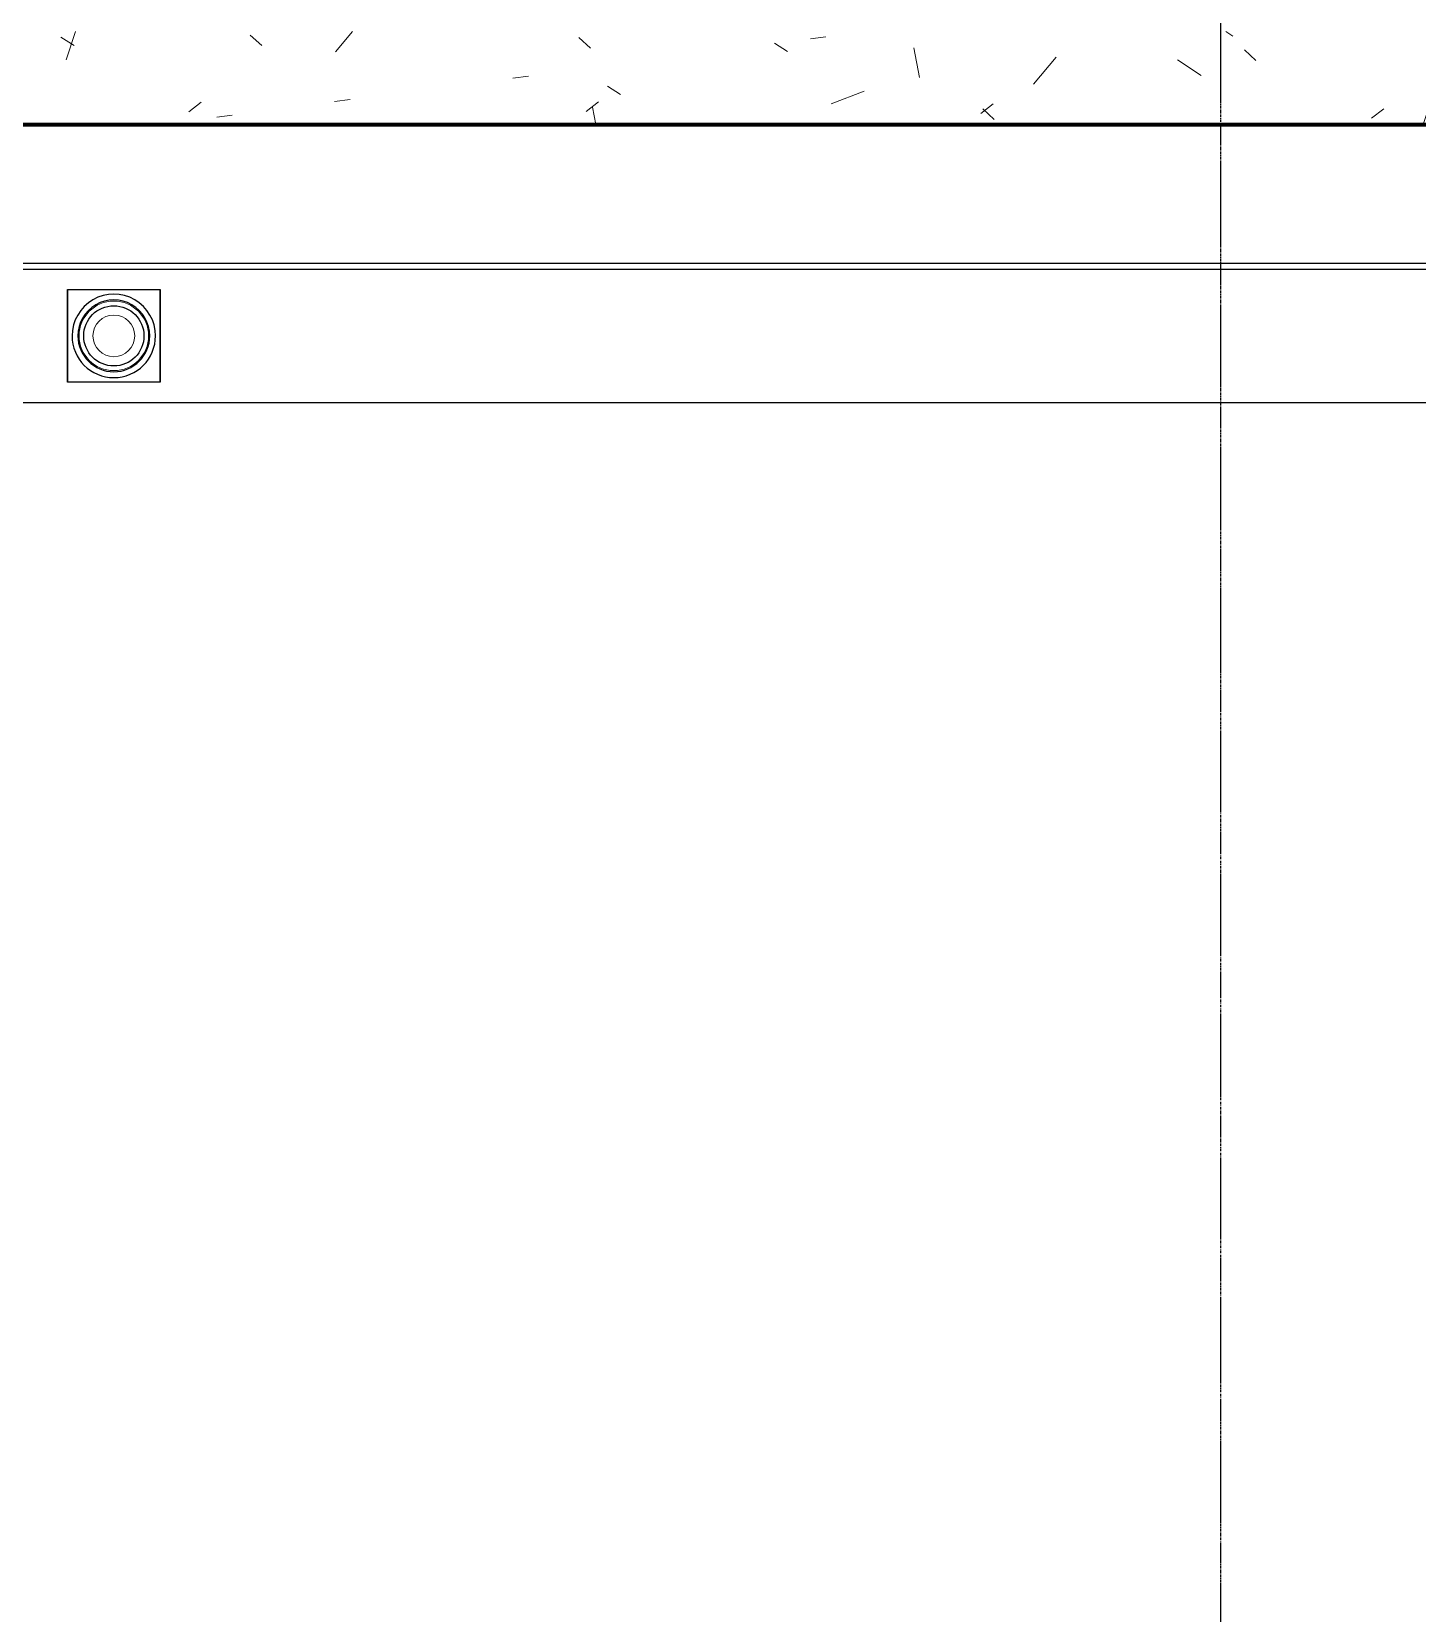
# Model space of a CAD drawing. Header units: millimetres. Extents: x -4391136 to -1798569, y -886572 to -291056.
# Drawn here: x -2309940 to -2306950, y -357959 to -354546 of the extents above; entities that cross this region are included whole.
import ezdxf
from ezdxf.enums import TextEntityAlignment as Align

# ---------------------------------------------------------------- set-up
doc = ezdxf.new("R2010")
doc.units = ezdxf.units.MM
for name, pattern in [('CENTER', [50.800000000000004, 31.75, -6.35, 6.35, -6.35]), ('TA_GL_000.70000', [1.925, 0.7, -0.175, 0.175, -0.175, 0.7]), ('Xref-C-1-PP17-AR-2214-01-B$0$DPA_Grid _ Level 100', [10, 5.5, -1.6, 1.3, -1.6])]:
    doc.linetypes.add(name, pattern=pattern)
doc.layers.add('000 - 0_HIDE_OBJ_FRAMING_DEF_DIMS', color=7, linetype='Continuous', plot=False)
for name, color, linetype in [('000 - 0_SYM_DWG_GRID-BUBBLE_MAIN_COLOR_1', 7, 'Continuous'), ('000 - 0_SYM_DWG_GRIDLINE_MAIN_COLOR_251', 7, 'Continuous'), ('000 - GRID', 7, 'CENTER'), ('_PP-Dim', 7, 'Continuous'), ('Xref-C-1-PP17-AR-2214-01-B$0$A-FLOR-E', 7, 'Continuous'), ('Xref-C-1-PP17-AR-2214-01-B$0$A-Wall', 7, 'Continuous'), ('Xref-C-1-PP17-AR-2214-01-B$0$A-WALL-PATT', 7, 'Continuous'), ('Xref-C-1-PP17-AR-2214-01-B$0$P-SANR-FIXT', 7, 'Continuous')]:
    doc.layers.add(name, color=color, linetype=linetype)
doc.styles.add('Arial', font='arial.ttf', dxfattribs={"height": 1500})
doc.styles.add('TA', font='', dxfattribs={"height": 4.5})
doc.styles.get('TA').set_extended_font_data('Cordia New')

# ---------------------------------------------------------------- blocks, each defined once
blk = doc.blocks.new('*U1278')
at = {"layer": '000 - 0_SYM_DWG_GRIDLINE_MAIN_COLOR_251', "color": 7, "linetype": 'ByBlock', "ltscale": 5}
blk.add_line((29.9999999999998, 0), (-560.4999999999969, 6.311186212045594e-14), dxfattribs=at)
at = {"color": 7, "style": 'TA', "flags": 1}
blk.add_attdef('LOCATION', (5.999999999999999, -6.000000000000001), '', height=4.5, rotation=270, dxfattribs=at)
at = {"layer": '000 - 0_SYM_DWG_GRID-BUBBLE_MAIN_COLOR_1', "color": 7, "style": 'Arial'}
blk.add_attdef('GRID-HEAD', text='', height=4.000000000000001, rotation=179.999999999987, dxfattribs=at).set_placement((73.74999998541176, 0), align=Align.MIDDLE_CENTER)
blk = doc.blocks.new('W-1-PP17-ENT2_REV00_20260526-152343_LOPF_MAIN_DIMS')
at = {"layer": '000 - GRID', "color": 7, "linetype": 'TA_GL_000.70000', "xscale": 50.00000000000036, "yscale": 50.00000000000036, "zscale": 50.00000000000036, "rotation": 180}
blk.add_blockref('*U1278', (-26525, -5300.000000001804), dxfattribs=at)
blk = doc.blocks.new('Xref-C-1-PP17-AR-2214-01-B$0$DPA_PF_Floor Drain_Dome - 200L x 200W-22736265-ENTRANCE 2 - LOWER ROOF FLOOR PLAN01-flat-1')
at = {"layer": 'Xref-C-1-PP17-AR-2214-01-B$0$P-SANR-FIXT', "color": 7}
for p, q in [((-100, -100), (-100, 100)), ((-100, 100), (100, 100)), ((100, 100), (100, -100)), ((100, -100), (-100, -100))]:
    blk.add_line(p, q, dxfattribs=at)
at = {"layer": 'Xref-C-1-PP17-AR-2214-01-B$0$P-SANR-FIXT', "color": 7, "lineweight": 9}
for p, q in [((-100, -100), (-100, 100)), ((-100, 100), (100, 100)), ((100, 100), (-100, 100)), ((-100, 100), (-100, -100)), ((100, 100), (100, -100)), ((100, -100), (100, 100)), ((100, -100), (-100, -100)), ((-100, -100), (100, -100))]:
    blk.add_line(p, q, dxfattribs=at)
at = {"layer": 'Xref-C-1-PP17-AR-2214-01-B$0$P-SANR-FIXT', "color": 7}
blk.add_circle((0, 0), 65.00000000000009, dxfattribs=at)
for radius, start, end in [(90.00000000000969, 0, 180), (77.50000000000539, 0, 180), (90.00000000000969, 180, 0), (77.50000000000539, 180, 0)]:
    blk.add_arc((0, 0), radius, start, end, dxfattribs=at)
at = {"layer": 'Xref-C-1-PP17-AR-2214-01-B$0$P-SANR-FIXT', "color": 7, "lineweight": 9}
for radius, start, end in [(74.99999999999994, 90, 270), (74.99999999999994, 270, 90), (45.00000000000005, 90, 270), (45.00000000000004, 270, 90)]:
    blk.add_arc((0, 0), radius, start, end, dxfattribs=at)
blk = doc.blocks.new('W-1-PP17-ENT2_REV00_20260526-152612_EX_LOPF-1')
at = {"layer": 'Xref-C-1-PP17-AR-2214-01-B$0$A-WALL-PATT', "lineweight": 9}
h = blk.add_hatch(dxfattribs=at)
h.set_pattern_fill('ACET-2D-FP_11', angle=-39.99999999997265, style=0, pattern_type=2)
h.set_pattern_definition([(140.0000000000273, (-19535.0006426787, -5352.504443557526), (-385.17504819663, -459.0337474662813), [76.2000000016863, -838.2000000185496]), (85.00000000002728, (-19535.0006426787, -5352.504443557526), (-746.182703292987, 65.28252745699113), [60.95999998934607, -670.5599998828066]), (190.4510000000273, (-19529.68714455469, -5291.77617947344), (127.8976821521067, -693.3830033084379), [64.75999999792225, -712.3599999771448]), (136.1840000000273, (-19738.20018154569, -5352.50425312767), (-622.306418101827, -648.5724861947823), [114.3000000090041, -1257.300000099045]), (186.6360000000273, (-19724.18609866314, -5262.144063475134), (122.2199233644646, -1050.534318669234), [97.13999999808287, -1068.539999978911]), (81.18400000002735, (-19738.20018154569, -5352.50425312767), (-1110.274966523866, 172.1971373409029), [91.44000001127148, -1005.840000123987]), (111.0000000000273, (-19687.39988022018, -5250.904148278816), (-559.4256646492287, -214.7433929350229), [76.20000000026224, -838.2000000028846]), (56.00000000002737, (-19687.39988022018, -5250.904148278816), (-620.9765001018534, 418.8539380771107), [60.96000000798914, -670.5600000878804]), (161.4510000000273, (-19653.31147378683, -5200.36609522166), (-224.2969171917646, -668.4524659444579), [64.76000000175955, -712.360000019355]), (127.5000000000273, (-19535.0006426787, -5352.504443557526), (-206.9121046008077, -158.7692419998349), [33.52799999595497, -628.9039999241251, 33.52799999595497, -1320.291999840712]), (127.5000000000273, (-19535.0006426787, -5352.504443557526), (-206.9121046008077, -158.7692419998349), [-695.959999916035, -647.1919999219186, 33.52799999595497, -639.571999922838]), (97.50000000002731, (-19535.0006426787, -5352.504443557526), (-359.3065578895622, -47.30360574601231), [33.52800000462985, -354.5840000489642, 33.52800000462985, -870.2040001201657]), (97.50000000002731, (-19535.0006426787, -5352.504443557526), (-359.3065578895622, -47.30360574601231), [-421.6400000582239, -613.6640000847402, 33.52800000462985, -223.0120000307955]), (57.50000000002731, (-19534.99985448504, -5579.072899473889), (-229.4741615089589, 146.1911639207974), [33.52800000332779, -220.4720000218828, 33.52800000332779, -1810.512000179701]), (57.50000000002731, (-19534.99985448504, -5579.072899473889), (-229.4741615089589, 146.1911639207974), [-287.5280000285384, -758.9520000753291, 33.52800000332779, -1018.032000101044]), (47.50000000002732, (-19534.9999497002, -5680.672668907384), (-350.416859014542, 321.097891815938), [33.52800000205954, -296.6720000182238, 33.52800000205954, -1239.52000007614]), (47.50000000002732, (-19534.9999497002, -5680.672668907384), (-350.416859014542, 321.097891815938), [-363.7280000223428, -492.7600000302689, 33.52800000205954, -713.2320000438118])])
h.paths.add_polyline_path([(-19735.00000000233, -5056.316720992385), (-19735.00000000233, -5369.373662744707), (-19735.00000000233, -9905.01763978327), (-19535.00000000233, -9905.01763978327), (-19535.00000000233, -499.9999999958673), (-19735.00000000233, -499.9999999958673)])
at = {"layer": '000 - 0_HIDE_OBJ_FRAMING_DEF_DIMS', "color": 7, "linetype": 'Xref-C-1-PP17-AR-2214-01-B$0$DPA_Grid _ Level 100'}
blk.add_line((-29475.61840735516, -5299.999999999593), (7016.002662105951, -5299.999999999593), dxfattribs=at)
at = {"layer": 'Xref-C-1-PP17-AR-2214-01-B$0$A-FLOR-E', "color": 7}
for p, q in [((-19235.00000000186, -599.9999999986612), (-19235.00000000186, -9704.999999999127)), ((-19222.29999829829, -9704.999999999127), (-19222.29999829829, -599.9999999986612)), ((-18935.00000000186, -9704.999999999127), (-18935.00000000186, -599.9999999986612)), ((-18978.64999915008, -7587.654442463594), (-19178.64999915008, -7587.654442463594)), ((-19178.64999915008, -7787.654442463594), (-19178.64999915008, -7587.654442463594)), ((-18978.64999915008, -7587.654442463594), (-18978.64999915008, -7787.654442463594)), ((-19178.64999915008, -7787.654442463594), (-18978.64999915008, -7787.654442463594))]:
    blk.add_line(p, q, dxfattribs=at)
at = {"layer": 'Xref-C-1-PP17-AR-2214-01-B$0$A-Wall', "color": 7, "lineweight": 70}
blk.add_line((-19535.00000000186, -9905.017639786063), (-19535.00000000186, -499.9999999986612), dxfattribs=at)
at = {"color": 7, "rotation": 270}
blk.add_blockref('Xref-C-1-PP17-AR-2214-01-B$0$DPA_PF_Floor Drain_Dome - 200L x 200W-22736265-ENTRANCE 2 - LOWER ROOF FLOOR PLAN01-flat-1', (-19078.64999915008, -7687.654442463594), dxfattribs=at)

msp = doc.modelspace()

# ---------------------------------------------------------------- block references
at = {"layer": '_PP-Dim', "color": 7, "rotation": 270}
msp.add_blockref('W-1-PP17-ENT2_REV00_20260526-152343_LOPF_MAIN_DIMS', (-2302074.573009264, -374281.0414471148), dxfattribs=at)

# ---------------------------------------------------------------- next in the draw order: block references
msp.add_blockref('W-1-PP17-ENT2_REV00_20260526-152612_EX_LOPF-1', (-2302074.573009264, -374281.0414471148), dxfattribs=at)

doc.saveas('drawing.dxf')
